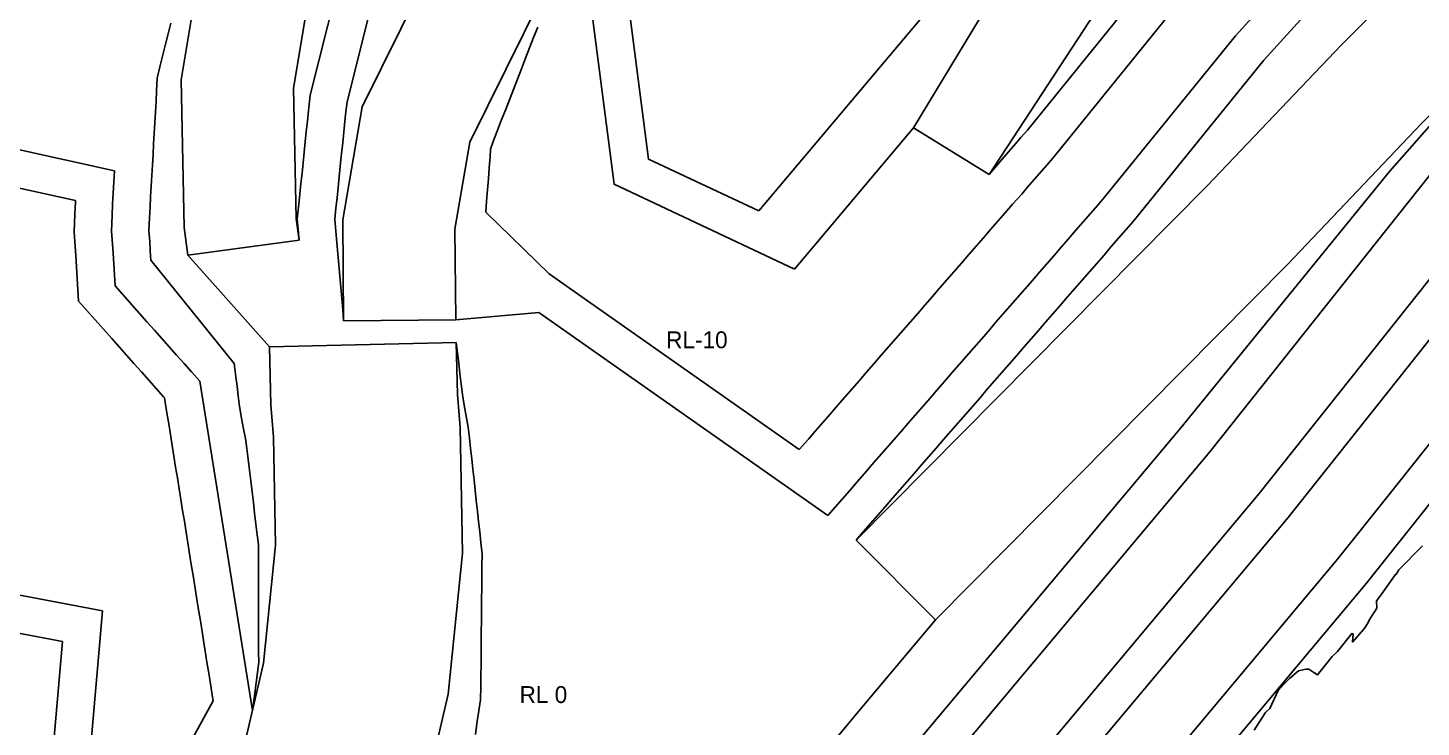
# Model space of a CAD drawing. Extents: x 115.113 to 115.1387, y -3.0991 to -3.0676.
# Drawn here: x 115.120221 to 115.123575, y -3.088793 to -3.08711 of the extents above; entities that cross this region are included whole.
import ezdxf

# ---------------------------------------------------------------- set-up
doc = ezdxf.new("R2010")
doc.units = 0
doc.header["$MEASUREMENT"] = 0
doc.layers.add('FeatureAttribs', color=7, linetype='Continuous')
doc.layers.add('HRS_SMT2_R1', color=7, linetype='Continuous')

# ---------------------------------------------------------------- blocks, each defined once
blk = doc.blocks.new('FEATURE')

msp = doc.modelspace()

# ---------------------------------------------------------------- linework, layer by layer
at = {"layer": 'HRS_SMT2_R1', "color": 3}
for points in [[(115.1253013, -3.0860132, 30), (115.1251253, -3.0863301, 30), (115.1234434, -3.0884465, 30), (115.1232047, -3.0887314, 30)], [(115.1249206, -3.0861918, 20), (115.1243824, -3.0868691, 20), (115.1232547, -3.0882882, 20), (115.1214216, -3.0904762, 20)], [(115.1208736, -3.0876206, 0), (115.1208693, -3.0875694, 0), (115.1208731, -3.0875342, 0), (115.1208756, -3.0875094, 0), (115.1208782, -3.0874843, 0), (115.1208808, -3.0874593, 0), (115.1208833, -3.0874342, 0), (115.1208859, -3.0874091, 0), (115.1208885, -3.0873841, 0), (115.120891, -3.087359, 0), (115.1208936, -3.087334, 0), (115.1208962, -3.0873083, 0), (115.1209005, -3.0872713, 0), (115.1210055, -3.0868542, 0), (115.1210749, -3.0866528, 0), (115.1210979, -3.0862915, 0)], [(115.1219804, -3.0875502, -20), (115.1224118, -3.0870379, -20), (115.1225397, -3.0868845, -20), (115.1229699, -3.0863302, -20)], [(115.123899, -3.0864127, 0), (115.1231962, -3.0871874, 0), (115.1228817, -3.0875757, 0), (115.1228641, -3.0875959, 0), (115.1228466, -3.0876161, 0), (115.122829, -3.0876363, 0), (115.1228115, -3.0876565, 0), (115.1227939, -3.0876767, 0), (115.1227763, -3.0876969, 0), (115.1227588, -3.0877171, 0), (115.1227412, -3.0877373, 0), (115.1227237, -3.0877575, 0), (115.1227061, -3.0877777, 0), (115.1226886, -3.0877979, 0), (115.122671, -3.0878181, 0), (115.1226534, -3.0878383, 0), (115.1226359, -3.0878585, 0), (115.1226183, -3.0878787, 0), (115.1226008, -3.0878989, 0), (115.1225832, -3.0879191, 0), (115.1225656, -3.0879393, 0), (115.1225481, -3.0879595, 0), (115.1225305, -3.0879797, 0), (115.122513, -3.0879999, 0), (115.1224954, -3.0880201, 0), (115.1224778, -3.0880403, 0), (115.1224603, -3.0880605, 0), (115.1224427, -3.0880807, 0), (115.1224252, -3.0881009, 0), (115.1224076, -3.0881211, 0), (115.12239, -3.0881413, 0), (115.1223725, -3.0881615, 0), (115.1223549, -3.0881817, 0), (115.1223374, -3.0882019, 0), (115.1223198, -3.088222, 0), (115.1223022, -3.0882422, 0), (115.1222847, -3.0882624, 0), (115.1222671, -3.0882826, 0), (115.1222496, -3.0883028, 0), (115.122232, -3.088323, 0), (115.1222145, -3.0883432, 0)], [(115.1219804, -3.0875502, -20), (115.121715, -3.0874254, -20), (115.1216426, -3.0868655, -20)], [(115.1230072, -3.0870295, -10), (115.1226956, -3.0874143, -10), (115.1226791, -3.0874333, -10), (115.1226615, -3.0874536, -10), (115.122644, -3.0874738, -10), (115.1226264, -3.0874939, -10), (115.1226139, -3.0875103, -10), (115.1225913, -3.0875343, -10), (115.1225738, -3.0875545, -10), (115.1225562, -3.0875747, -10), (115.1225386, -3.0875949, -10), (115.1225211, -3.0876151, -10), (115.1225035, -3.0876353, -10), (115.1224859, -3.0876555, -10), (115.1224684, -3.0876757, -10), (115.1224508, -3.0876959, -10), (115.1224333, -3.0877161, -10), (115.1224157, -3.0877363, -10), (115.1223982, -3.0877565, -10), (115.1223806, -3.0877767, -10), (115.122363, -3.0877969, -10), (115.1223455, -3.0878171, -10), (115.1223279, -3.0878373, -10), (115.1223104, -3.0878575, -10), (115.1222928, -3.0878777, -10), (115.1222752, -3.0878979, -10), (115.1222577, -3.0879181, -10), (115.1222401, -3.0879383, -10), (115.1222226, -3.0879585, -10), (115.122205, -3.0879787, -10), (115.1221874, -3.0879989, -10), (115.1221699, -3.0880191, -10), (115.1221523, -3.0880393, -10), (115.1221348, -3.0880595, -10), (115.1221172, -3.0880797, -10), (115.1220997, -3.0880999, -10), (115.1220778, -3.088125, -10)], [(115.121323, -3.087553, -10), (115.1213252, -3.0875265, -10), (115.1213274, -3.0874999, -10), (115.1213295, -3.0874733, -10), (115.1213317, -3.0874468, -10), (115.1213339, -3.0874202, -10), (115.1213348, -3.0874012, -10), (115.1213412, -3.087383, -10), (115.1213509, -3.0873579, -10), (115.1213606, -3.0873329, -10), (115.1213703, -3.0873079, -10), (115.1213801, -3.0872829, -10), (115.1213898, -3.0872578, -10), (115.1213995, -3.0872328, -10), (115.1214092, -3.0872078, -10), (115.121419, -3.0871828, -10), (115.1214287, -3.0871577, -10), (115.1214384, -3.0871327, -10), (115.1214482, -3.0871077, -10)], [(115.1238892, -3.087094, 10), (115.1236445, -3.087402, 10), (115.123066, -3.08813, 10), (115.1216578, -3.0898108, 10)], [(115.1198452, -3.0873245, 10), (115.1204291, -3.0874536, 10)], [(115.1204291, -3.0874536, 10), (115.1204249, -3.0875341, 10), (115.1204235, -3.0875614, 10), (115.120422, -3.0875988, 10), (115.1204244, -3.0876305, 10), (115.1204258, -3.0876521, 10), (115.1204309, -3.0877306, 10), (115.1204898, -3.087797, 10), (115.1205076, -3.0878171, 10), (115.1205255, -3.0878373, 10), (115.1205433, -3.0878574, 10), (115.1205612, -3.0878775, 10), (115.120579, -3.0878976, 10), (115.1205969, -3.0879178, 10), (115.1206148, -3.0879379, 10), (115.1206345, -3.0879601, 10)], [(115.1220778, -3.088125, -10), (115.1215679, -3.0877667, -10), (115.1215462, -3.0877514, -10), (115.1215244, -3.0877361, -10), (115.1214759, -3.087702, -10), (115.121323, -3.087553, -10)], [(115.1212984, -3.088811, 0), (115.121302, -3.0887847, 0), (115.1213057, -3.0887583, 0), (115.1213104, -3.088727, 0), (115.1213112, -3.0886956, 0), (115.1213115, -3.0886692, 0), (115.1213117, -3.0886428, 0), (115.1213119, -3.0886165, 0), (115.1213122, -3.0885901, 0), (115.1213124, -3.0885637, 0), (115.1213127, -3.0885374, 0), (115.1213129, -3.088511, 0), (115.1213132, -3.0884846, 0), (115.1213134, -3.0884583, 0), (115.1213137, -3.0884319, 0), (115.1213139, -3.0884055, 0), (115.1213145, -3.0883763, 0), (115.1213116, -3.0883483, 0), (115.1213088, -3.0883232, 0), (115.121306, -3.088298, 0), (115.1213032, -3.0882729, 0), (115.1213004, -3.0882477, 0), (115.1212977, -3.0882226, 0), (115.1212949, -3.0881974, 0), (115.1212921, -3.0881723, 0), (115.1212893, -3.0881471, 0), (115.1212865, -3.088122, 0), (115.1212837, -3.0880968, 0), (115.1212809, -3.088071, 0), (115.1212762, -3.0880441, 0), (115.1212715, -3.0880178, 0), (115.1212669, -3.0879919, 0), (115.1212639, -3.0879672, 0), (115.121261, -3.0879421, 0), (115.1212581, -3.087917, 0), (115.1212551, -3.087892, 0), (115.1212522, -3.0878669, 0)], [(115.1207618, -3.0887527, 10.0000191), (115.1206345, -3.0879601, 10)], [(115.1192998, -3.0883048, 20), (115.1204007, -3.0885133, 20)], [(115.1204395, -3.089891, 20), (115.1203569, -3.0895744, 20), (115.1203476, -3.0891242, 20), (115.1204007, -3.0885133, 20)], [(115.1224057, -3.0885346, 0), (115.1222156, -3.0887615, 0), (115.1221892, -3.088793, 0), (115.1215374, -3.089571, 0)], [(115.1232047, -3.0887314, 30), (115.1220146, -3.0901519, 30)]]:
    msp.add_polyline3d(points, dxfattribs=at)
at = {"layer": 'HRS_SMT2_R1', "color": 1}
for points in [[(115.125182, -3.0860418, 30), (115.1251323, -3.086132, 30), (115.1250503, -3.0862795, 30), (115.1234979, -3.0882331, 30), (115.1233739, -3.0883891, 30), (115.122269, -3.0897079, 30), (115.1220018, -3.0900268, 30)], [(115.1236443, -3.0861926, -10), (115.122939, -3.0869705, -10), (115.1226269, -3.087356, -10), (115.1226114, -3.0873738, -10), (115.1225938, -3.0873941, -10), (115.1225763, -3.0874142, -10), (115.1225666, -3.0874254, -10), (115.1225353, -3.0874623, -10)], [(115.1249206, -3.0861918, 20), (115.1243151, -3.0868089, 20), (115.1239521, -3.0872658, 20), (115.1231851, -3.0882309, 20), (115.1231813, -3.0882354, 20)], [(115.1238297, -3.0863548, 0), (115.123128, -3.0871284, 0), (115.1228129, -3.0875174, 0), (115.1227964, -3.0875364, 0), (115.1227789, -3.0875566, 0), (115.1227613, -3.0875768, 0), (115.1227437, -3.087597, 0), (115.1227262, -3.0876172, 0), (115.1227086, -3.0876374, 0), (115.1226911, -3.0876576, 0), (115.1226735, -3.0876778, 0), (115.1226559, -3.087698, 0), (115.1226384, -3.0877182, 0), (115.1226208, -3.0877384, 0), (115.1226033, -3.0877586, 0), (115.1225857, -3.0877788, 0), (115.1225681, -3.087799, 0), (115.1225506, -3.0878192, 0), (115.122533, -3.0878394, 0), (115.1225155, -3.0878596, 0), (115.1224979, -3.0878798, 0), (115.1224803, -3.0879, 0), (115.1224628, -3.0879202, 0), (115.1224452, -3.0879404, 0), (115.1224277, -3.0879606, 0), (115.1224101, -3.0879808, 0), (115.1223926, -3.088001, 0), (115.122375, -3.0880212, 0), (115.1223574, -3.0880414, 0), (115.1223399, -3.0880616, 0), (115.1223223, -3.0880818, 0), (115.1223048, -3.088102, 0), (115.1222872, -3.0881222, 0), (115.1222696, -3.0881423, 0), (115.1222521, -3.0881625, 0), (115.1222345, -3.0881827, 0), (115.122217, -3.0882029, 0), (115.1221994, -3.0882231, 0), (115.1221818, -3.0882433, 0), (115.1221643, -3.0882635, 0), (115.1221467, -3.0882837, 0)], [(115.120981, -3.087815, 0), (115.1209787, -3.087788, 0), (115.1209763, -3.0877611, 0), (115.1209739, -3.0877341, 0), (115.1209715, -3.0877071, 0), (115.1209692, -3.0876801, 0), (115.1209668, -3.0876532, 0), (115.1209644, -3.0876262, 0), (115.120962, -3.0875992, 0), (115.1209597, -3.0875705, 0), (115.1209625, -3.0875437, 0), (115.1209651, -3.0875187, 0), (115.1209677, -3.0874936, 0), (115.1209702, -3.0874685, 0), (115.1209728, -3.0874435, 0), (115.1209754, -3.0874184, 0), (115.1209779, -3.0873934, 0), (115.1209805, -3.0873683, 0), (115.1209831, -3.0873432, 0), (115.1209857, -3.0873182, 0), (115.1209892, -3.0872876, 0), (115.1210917, -3.0868801, 0), (115.1211599, -3.0866825, 0)], [(115.1220661, -3.0876903, -10), (115.1216322, -3.0874862, -10), (115.1215489, -3.0868425, -10)], [(115.1207174, -3.0879178, 10), (115.120517, -3.0876685, 10), (115.1205156, -3.0876463, 10), (115.1205142, -3.0876241, 10), (115.1205121, -3.0875972, 10), (115.1205135, -3.087567, 10), (115.1205149, -3.0875415, 10), (115.1205164, -3.0875161, 10), (115.1205178, -3.0874906, 10), (115.1205192, -3.0874651, 10), (115.1205207, -3.0874397, 10), (115.1205221, -3.0874142, 10), (115.1205235, -3.0873888, 10), (115.120525, -3.0873633, 10), (115.1205264, -3.0873379, 10), (115.1205279, -3.0873124, 10), (115.1205293, -3.0872869, 10), (115.1205307, -3.0872615, 10), (115.120532, -3.0872306, 10), (115.1205394, -3.0871998, 10), (115.1205458, -3.0871744, 10), (115.1205522, -3.0871491, 10), (115.1205586, -3.0871237, 10), (115.120565, -3.0870983, 10)], [(115.1237908, -3.0871239, 10), (115.1234989, -3.0874554, 0), (115.1229964, -3.0880726, 10), (115.1223083, -3.0888939, 10), (115.1216302, -3.0897034, 10)], [(115.1220661, -3.0876903, -10), (115.1223526, -3.0873506, -10)], [(115.1199478, -3.0874398, 20), (115.1203353, -3.0875255, 20)], [(115.1203353, -3.0875255, 20), (115.1203351, -3.0875294, 20), (115.1203337, -3.0875577, 20), (115.1203319, -3.0876004, 20), (115.1203347, -3.0876363, 20), (115.1203361, -3.087658, 20), (115.1203431, -3.0877676, 20), (115.1204226, -3.0878572, 20), (115.1204405, -3.0878773, 20), (115.1204583, -3.0878975, 20), (115.1204762, -3.0879176, 20), (115.1204941, -3.0879377, 20), (115.1205119, -3.0879578, 20), (115.1205298, -3.087978, 20), (115.1205476, -3.0879981, 20), (115.1205498, -3.0880006, 20)], [(115.1221467, -3.0882837, 0), (115.1214512, -3.087795, 0), (115.1212509, -3.0878127, 0)], [(115.1207618, -3.0887527, 10.0000191), (115.1207639, -3.0887366, 10), (115.1207671, -3.0887115, 10), (115.1207703, -3.0886864, 10), (115.1207735, -3.0886613, 10), (115.1207765, -3.0886369, 10), (115.1207764, -3.0886116, 10), (115.1207764, -3.0885856, 10), (115.1207764, -3.0885595, 10), (115.1207764, -3.0885335, 10), (115.1207764, -3.0885074, 10), (115.1207764, -3.0884814, 10), (115.1207764, -3.0884553, 10), (115.1207764, -3.0884293, 10), (115.1207764, -3.0884032, 10), (115.1207764, -3.0883772, 10), (115.1207761, -3.0883536, 10), (115.120773, -3.0883301, 10), (115.1207699, -3.0883042, 10), (115.1207668, -3.0882782, 10), (115.1207636, -3.0882522, 10), (115.1207605, -3.0882263, 10), (115.1207574, -3.0882003, 10), (115.1207542, -3.0881743, 10), (115.1207511, -3.0881483, 10), (115.1207479, -3.0881224, 10), (115.1207449, -3.0880986, 10), (115.1207402, -3.088075, 10), (115.1207353, -3.0880492, 10), (115.1207303, -3.0880211, 10), (115.1207273, -3.0879957, 10), (115.1207244, -3.0879726, 10), (115.1207215, -3.0879495, 10), (115.1207174, -3.0879178, 10), (115.1207179, -3.0879212, 10)], [(115.120438, -3.0891466, 20), (115.120667, -3.0887297, 20), (115.1206646, -3.088715, 20), (115.1206604, -3.0886889, 20), (115.1206562, -3.0886628, 20), (115.120652, -3.0886367, 20), (115.1206478, -3.0886106, 20), (115.1206436, -3.0885845, 20), (115.1206395, -3.0885584, 20), (115.1206353, -3.0885323, 20), (115.1206311, -3.0885062, 20), (115.1206269, -3.0884801, 20), (115.1206227, -3.088454, 20), (115.1206185, -3.0884279, 20), (115.1206143, -3.0884018, 20), (115.1206101, -3.0883757, 20), (115.1206059, -3.0883496, 20), (115.1206017, -3.0883235, 20), (115.1205975, -3.0882974, 20), (115.1205933, -3.0882713, 20), (115.1205891, -3.0882452, 20), (115.120585, -3.0882191, 20), (115.1205808, -3.088193, 20), (115.1205766, -3.0881669, 20), (115.1205724, -3.0881408, 20), (115.1205682, -3.0881147, 20), (115.120564, -3.0880887, 20), (115.1205598, -3.0880626, 20), (115.1205556, -3.0880365, 20), (115.1205514, -3.0880104, 20), (115.1205498, -3.0880006, 20)], [(115.1231851, -3.0882309, 20), (115.1224026, -3.0891649, 20), (115.1217506, -3.0899432, 20)], [(115.1194101, -3.0884177, 30), (115.120304, -3.088587, 30)], [(115.120304, -3.088587, 30), (115.1202575, -3.0891212, 30), (115.1202672, -3.089587, 30), (115.1203524, -3.089914, 30), (115.1204432, -3.0901182, 30), (115.1204429, -3.0901199, 30), (115.120454, -3.0901448, 30), (115.1204671, -3.0901758, 30), (115.1204862, -3.0902036, 30), (115.120502, -3.0902257, 30), (115.1205178, -3.0902478, 30), (115.1205336, -3.09027, 30), (115.1205493, -3.0902921, 30), (115.1205622, -3.0903101, 30)]]:
    msp.add_polyline3d(points, dxfattribs=at)
at = {"layer": 'HRS_SMT2_R1', "color": 4}
for points in [[(115.1223526, -3.0873506, -10), (115.1229699, -3.0863302, -20)], [(115.1225353, -3.0874623, -10), (115.123188, -3.0864636, -20)], [(115.1206062, -3.0876565, 0), (115.1205974, -3.0875905, 0.5092721), (115.1205895, -3.0872348, 3.6219993), (115.1206672, -3.0867719, 7.8575807), (115.1207304, -3.0865489, 10)], [(115.1208736, -3.0876206, 0), (115.1208668, -3.0875695, 0.5092721), (115.1208599, -3.0872545, 3.6219993), (115.1209309, -3.0868318, 7.8575807), (115.1209899, -3.0866232, 10)], [(115.120981, -3.087815, 0), (115.120979, -3.0875721, -2.1431489), (115.1210257, -3.0872996, -4.2262478), (115.1213038, -3.0867368, -10)], [(115.1212509, -3.0878127, 0), (115.121249, -3.0875941, -2.1431489), (115.1212849, -3.0873848, -4.2262478), (115.1215454, -3.0868574, -10)], [(115.1236, -3.0869321, 10), (115.1233828, -3.0871504, 8.0273857), (115.1230598, -3.0874896, 5), (115.1222145, -3.0883432, 0)], [(115.1237908, -3.0871239, 10), (115.1235757, -3.0873401, 8.0273857), (115.1232529, -3.0876791, 5), (115.1224057, -3.0885346, 0)], [(115.1223526, -3.0873506, -10), (115.1225353, -3.0874623, -10)], [(115.1206062, -3.0876565, 0), (115.1208736, -3.0876206, 0)], [(115.1208026, -3.0878779, 0.0000001), (115.1206062, -3.0876565, 0)], [(115.1212509, -3.0878127, 0), (115.120981, -3.087815, 0)], [(115.1204468, -3.0895726, 20), (115.1207426, -3.088835, 10.9604578), (115.1207883, -3.0886389, 8.6712313), (115.1208173, -3.0883554, 5.4310837), (115.1208125, -3.0880951, 2.4728131), (115.120806, -3.088017, 1.5815505), (115.1208026, -3.0878779, 0.0000001)], [(115.1212522, -3.0878669, 0), (115.1208026, -3.0878779, 0.0000001)], [(115.1208639, -3.0897416, 20), (115.1211726, -3.0889719, 11.4624414), (115.1212328, -3.0887139, 8.7357988), (115.1212674, -3.0883743, 5.2241631), (115.1212619, -3.088072, 2.1134367), (115.1212552, -3.0879925, 1.2927258), (115.1212522, -3.0878669, 0)], [(115.1222145, -3.0883432, 0), (115.1224057, -3.0885346, 0)]]:
    msp.add_polyline3d(points, dxfattribs=at)
at = {"layer": 'HRS_SMT2_R1', "color": 6}
msp.add_polyline3d([(115.1235778, -3.0883568, 33.1668015), (115.1235216, -3.0884145, 32.6466637), (115.1235179, -3.0884203, 32.6939201), (115.1235152, -3.0884249, 32.7409401), (115.1235138, -3.088425, 32.6739349), (115.1235109, -3.0884288, 32.6821938), (115.1234776, -3.0884755, 32.8729324), (115.1234675, -3.0884892, 32.9388504), (115.1234673, -3.0884894, 32.938858), (115.1234681, -3.0885065, 33.6823044), (115.1234501, -3.0885359, 34.0086823), (115.1234464, -3.0885425, 34.0950127), (115.1234462, -3.0885429, 34.0989799), (115.1234391, -3.088554, 34.2099457), (115.1234359, -3.088558, 34.216732), (115.1234094, -3.0885883, 34.1629295), (115.1234111, -3.0885687, 33.4425583), (115.1234083, -3.0885673, 33.2473259), (115.1233735, -3.0886113, 33.3512192), (115.1233606, -3.0886232, 33.2059784), (115.1233255, -3.0886672, 33.290287), (115.1233165, -3.0886614, 32.6106606), (115.1233049, -3.0886538, 31.7262173), (115.1232977, -3.0886538, 31.3746967), (115.1232827, -3.0886571, 30.7727718), (115.1232796, -3.0886578, 30.6511173), (115.1232577, -3.0886764, 30.3422089), (115.1232459, -3.0886881, 30.2434673), (115.1232311, -3.0887053, 30.2226677), (115.1232108, -3.0887485, 31.0040932), (115.1232002, -3.0887577, 30.8606682), (115.1231843, -3.0887831, 31.1277637), (115.123173, -3.0888008, 31.2999935)], dxfattribs=at)

# ---------------------------------------------------------------- block references
at = {"layer": 'FeatureAttribs'}
ref = msp.add_blockref('FEATURE', (115.1217573, -3.0878809, -10), dxfattribs=at)
ref.add_attrib('NAME', 'RL-10', (115.1217573, -3.0878809, -10), dxfattribs={"height": 0.00004066})
ref = msp.add_blockref('FEATURE', (115.1214045, -3.0887351), dxfattribs=at)
ref.add_attrib('NAME', 'RL 0', (115.1214045, -3.0887351), dxfattribs={"height": 0.00004066})

doc.saveas('drawing.dxf')
